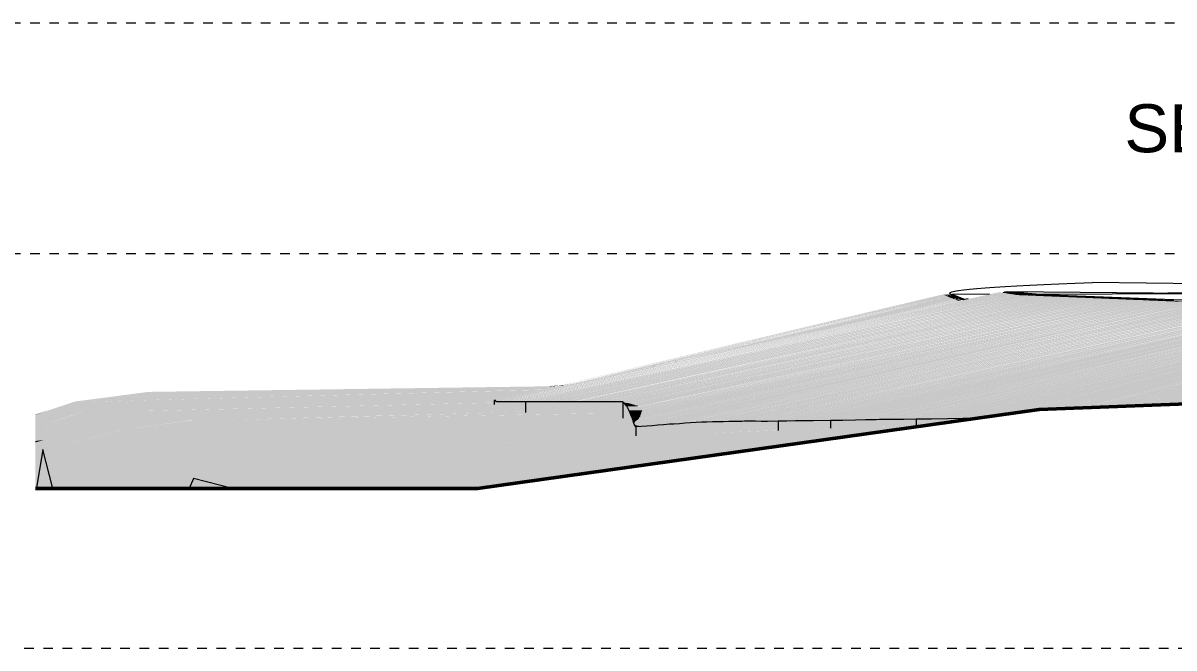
# Model space of a CAD drawing. Header units: metres. Extents: x -4613 to -4328, y -1 to 30.
# Drawn here: x -4600.4 to -4588.43, y 1.13 to 7.64 of the extents above; entities that cross this region are included whole.
import ezdxf

# ---------------------------------------------------------------- set-up
doc = ezdxf.new("R2010")
doc.units = ezdxf.units.M
doc.linetypes.add('AEC_Center', pattern=[0.024, 0.012, -0.004, 0.004, -0.004])
for name, color, linetype, lineweight in [('A-DETL', 90, 'Continuous', 13), ('A-FLOR', 192, 'Continuous', 5), ('A-FLOR-LEVL', 51, 'Continuous', 5), ('C-TOPO', 7, 'Continuous', 5), ('G-ANNO-TEXT', 231, 'Continuous', 5)]:
    doc.layers.add(name, color=color, linetype=linetype, lineweight=lineweight)
doc.styles.add('Arial', font='arial.ttf', dxfattribs={"height": 0.5})

msp = doc.modelspace()

# ---------------------------------------------------------------- hatches: boundary and pattern name
at = {"layer": 'A-FLOR'}
for points in [[(-4590.766, 4.807), (-4590.741, 4.808), (-4590.742, 4.814), (-4590.762, 4.823), (-4590.766, 4.828), (-4590.766, 4.817), (-4590.756, 4.815), (-4590.756, 4.813), (-4590.75, 4.812), (-4590.745, 4.808), (-4590.766, 4.807)], [(-4590.694, 4.758), (-4590.612, 4.762), (-4590.741, 4.814), (-4590.741, 4.808), (-4590.725, 4.799), (-4590.72, 4.799), (-4590.72, 4.797), (-4590.714, 4.797), (-4590.691, 4.787), (-4590.691, 4.787), (-4590.685, 4.785), (-4590.685, 4.785), (-4590.679, 4.782), (-4590.679, 4.782), (-4590.673, 4.78), (-4590.673, 4.78), (-4590.667, 4.777), (-4590.666, 4.777), (-4590.661, 4.775), (-4590.66, 4.775), (-4590.654, 4.773), (-4590.654, 4.773), (-4590.648, 4.77), (-4590.648, 4.77), (-4590.642, 4.768), (-4590.642, 4.768), (-4590.636, 4.765), (-4590.636, 4.765), (-4590.63, 4.763), (-4590.626, 4.761), (-4590.624, 4.76), (-4590.69, 4.758)], [(-4589.988, 4.81), (-4589.988, 4.816), (-4590.17, 4.843), (-4590.181, 4.839), (-4590.084, 4.824), (-4590.083, 4.824), (-4590.051, 4.819), (-4590.051, 4.819), (-4590.018, 4.814), (-4590.018, 4.814), (-4589.988, 4.81)], [(-4587.443, 4.7), (-4587.361, 4.703), (-4587.306, 4.701), (-4587.25, 4.704), (-4587.25, 4.715), (-4589.988, 4.816), (-4589.988, 4.81), (-4589.871, 4.805), (-4589.87, 4.805), (-4589.779, 4.8), (-4589.76, 4.801), (-4589.613, 4.793), (-4589.593, 4.794), (-4589.384, 4.784), (-4589.367, 4.785), (-4589.324, 4.782), (-4589.308, 4.782), (-4589.265, 4.78), (-4589.227, 4.779), (-4589.207, 4.777), (-4589.192, 4.778), (-4589.148, 4.775), (-4589.134, 4.775), (-4589.092, 4.772), (-4589.075, 4.773), (-4589.031, 4.77), (-4588.997, 4.77), (-4588.973, 4.768), (-4588.958, 4.768), (-4588.914, 4.765), (-4588.9, 4.766), (-4588.856, 4.763), (-4588.842, 4.763), (-4588.797, 4.761), (-4588.767, 4.76), (-4588.739, 4.758), (-4588.725, 4.759), (-4588.684, 4.756), (-4588.667, 4.756), (-4588.623, 4.754), (-4588.608, 4.754), (-4588.564, 4.751), (-4588.537, 4.751), (-4588.505, 4.749), (-4588.492, 4.749), (-4588.447, 4.746), (-4588.434, 4.747), (-4588.388, 4.744), (-4588.376, 4.744), (-4588.327, 4.742), (-4588.307, 4.741), (-4588.27, 4.739), (-4588.259, 4.739), (-4588.213, 4.737), (-4588.2, 4.737), (-4588.154, 4.734), (-4588.141, 4.735), (-4588.096, 4.732), (-4588.076, 4.732), (-4588.033, 4.73), (-4588.022, 4.73), (-4587.974, 4.727), (-4587.963, 4.728), (-4587.92, 4.725), (-4587.887, 4.725), (-4587.861, 4.722), (-4587.845, 4.723), (-4587.796, 4.72), (-4587.786, 4.72), (-4587.73, 4.718), (-4587.727, 4.718), (-4587.678, 4.715), (-4587.653, 4.715), (-4587.626, 4.712), (-4587.608, 4.713), (-4587.559, 4.71), (-4587.549, 4.711), (-4587.49, 4.708), (-4587.49, 4.708), (-4587.45, 4.705), (-4587.407, 4.705), (-4587.398, 4.702)]]:
    msp.add_hatch(color=256, dxfattribs=at).paths.add_polyline_path(points)
at = {"layer": 'C-TOPO'}
for points in [[(-4595.491, 3.711), (-4590.239, 4.835), (-4590.254, 4.837), (-4595.488, 3.711)], [(-4595.461, 3.698), (-4590.221, 4.832), (-4590.239, 4.835), (-4595.444, 3.701)], [(-4595.441, 3.698), (-4590.203, 4.83), (-4590.221, 4.832), (-4595.427, 3.701)], [(-4595.41, 3.698), (-4590.178, 4.827), (-4590.208, 4.829), (-4595.393, 3.701)], [(-4595.393, 3.698), (-4590.172, 4.825), (-4590.178, 4.827), (-4595.376, 3.701)], [(-4595.359, 3.698), (-4590.155, 4.822), (-4590.172, 4.825), (-4595.342, 3.701)], [(-4595.342, 3.698), (-4590.139, 4.82), (-4590.155, 4.822), (-4595.325, 3.701)], [(-4595.308, 3.698), (-4590.122, 4.817), (-4590.139, 4.82), (-4595.291, 3.701)], [(-4595.291, 3.698), (-4590.106, 4.815), (-4590.122, 4.817), (-4595.274, 3.701)], [(-4595.257, 3.698), (-4590.089, 4.813), (-4590.109, 4.814), (-4595.24, 3.701)], [(-4595.24, 3.698), (-4590.079, 4.81), (-4590.089, 4.813), (-4595.223, 3.701)], [(-4595.223, 3.698), (-4590.056, 4.808), (-4590.079, 4.81), (-4595.211, 3.7)], [(-4595.135, 3.698), (-4590, 4.805), (-4590.058, 4.807), (-4595.1, 3.705)], [(-4595.092, 3.698), (-4589.946, 4.803), (-4590, 4.805), (-4595.056, 3.705)], [(-4594.993, 3.698), (-4589.89, 4.801), (-4589.946, 4.803), (-4594.981, 3.7)], [(-4594.944, 3.698), (-4589.831, 4.798), (-4589.892, 4.8), (-4594.922, 3.702)], [(-4594.853, 3.86), (-4594.845, 3.861), (-4590.829, 4.81), (-4590.844, 4.813), (-4594.845, 3.862)], [(-4594.845, 3.698), (-4589.779, 4.796), (-4589.831, 4.798), (-4594.833, 3.7)], [(-4594.842, 3.86), (-4594.84, 3.86), (-4590.823, 4.808), (-4590.829, 4.81), (-4594.751, 3.881)], [(-4594.831, 3.86), (-4594.83, 3.86), (-4590.818, 4.806), (-4590.823, 4.808), (-4594.751, 3.879)], [(-4594.812, 3.86), (-4594.81, 3.86), (-4590.813, 4.803), (-4590.818, 4.806), (-4594.751, 3.875)], [(-4594.796, 3.698), (-4589.724, 4.794), (-4589.779, 4.796), (-4594.788, 3.699)], [(-4594.768, 3.869), (-4594.636, 3.9), (-4590.807, 4.801), (-4590.813, 4.803), (-4594.751, 3.873)], [(-4594.746, 3.698), (-4589.668, 4.792), (-4589.724, 4.794), (-4594.743, 3.698)], [(-4594.671, 3.698), (-4589.613, 4.789), (-4589.668, 4.792), (-4594.665, 3.699)], [(-4594.659, 3.893), (-4594.619, 3.902), (-4590.802, 4.799), (-4590.807, 4.801), (-4594.652, 3.894)], [(-4594.619, 3.698), (-4589.558, 4.787), (-4589.613, 4.789), (-4594.586, 3.705)], [(-4594.377, 3.953), (-4594.242, 3.984), (-4590.797, 4.797), (-4590.802, 4.799), (-4594.29, 3.974)], [(-4593.955, 4.044), (-4593.83, 4.072), (-4590.791, 4.794), (-4590.797, 4.797), (-4593.83, 4.074)], [(-4593.695, 4.099), (-4593.6, 4.121), (-4590.786, 4.792), (-4590.791, 4.794), (-4593.6, 4.122)], [(-4593.425, 4.157), (-4593.366, 4.17), (-4590.781, 4.79), (-4590.786, 4.792), (-4593.37, 4.171)], [(-4593.006, 4.247), (-4592.91, 4.27), (-4590.777, 4.787), (-4590.781, 4.79), (-4592.91, 4.271)], [(-4590.829, 4.81), (-4590.754, 4.814), (-4590.76, 4.815), (-4590.836, 4.812)], [(-4590.823, 4.808), (-4590.75, 4.812), (-4590.754, 4.813), (-4590.829, 4.81)], [(-4590.818, 4.806), (-4590.745, 4.809), (-4590.748, 4.81), (-4590.823, 4.808)], [(-4590.813, 4.803), (-4590.742, 4.808), (-4590.742, 4.808), (-4590.818, 4.806)], [(-4590.807, 4.801), (-4590.731, 4.804), (-4590.741, 4.806), (-4590.813, 4.803)], [(-4590.802, 4.799), (-4590.725, 4.801), (-4590.731, 4.804), (-4590.807, 4.801), (-4590.802, 4.799)], [(-4590.797, 4.797), (-4590.723, 4.8), (-4590.729, 4.801), (-4590.802, 4.799)], [(-4590.791, 4.794), (-4590.714, 4.797), (-4590.723, 4.799), (-4590.797, 4.797)], [(-4590.786, 4.792), (-4590.708, 4.794), (-4590.714, 4.797), (-4590.791, 4.794)], [(-4590.781, 4.79), (-4590.703, 4.792), (-4590.708, 4.794), (-4590.786, 4.792), (-4590.781, 4.79)], [(-4590.777, 4.787), (-4590.697, 4.79), (-4590.703, 4.792), (-4590.781, 4.79)], [(-4590.769, 4.785), (-4590.691, 4.787), (-4590.697, 4.79), (-4590.777, 4.787)], [(-4590.239, 4.835), (-4590.17, 4.837), (-4590.181, 4.839), (-4590.254, 4.837)], [(-4590.221, 4.832), (-4590.161, 4.836), (-4590.17, 4.836), (-4590.233, 4.834)], [(-4590.203, 4.83), (-4590.133, 4.831), (-4590.149, 4.834), (-4590.221, 4.832)], [(-4590.178, 4.827), (-4590.116, 4.829), (-4590.133, 4.831), (-4590.193, 4.829)], [(-4590.172, 4.825), (-4590.1, 4.827), (-4590.116, 4.829), (-4590.178, 4.827)], [(-4590.155, 4.822), (-4590.084, 4.824), (-4590.1, 4.827), (-4590.17, 4.825)], [(-4590.139, 4.82), (-4590.067, 4.822), (-4590.083, 4.824), (-4590.148, 4.821)], [(-4590.122, 4.817), (-4590.051, 4.819), (-4590.067, 4.822), (-4590.139, 4.82)], [(-4590.106, 4.815), (-4590.035, 4.817), (-4590.051, 4.819), (-4590.122, 4.817)], [(-4590.089, 4.813), (-4590.018, 4.814), (-4590.035, 4.817), (-4590.102, 4.814)], [(-4590.079, 4.81), (-4590.002, 4.812), (-4590.018, 4.814), (-4590.089, 4.813)], [(-4590.056, 4.808), (-4589.988, 4.81), (-4590.002, 4.812), (-4590.079, 4.81)], [(-4590, 4.805), (-4589.946, 4.808), (-4590, 4.809), (-4590.05, 4.807)], [(-4589.946, 4.803), (-4589.871, 4.805), (-4589.946, 4.807), (-4589.988, 4.805)], [(-4589.89, 4.801), (-4589.816, 4.803), (-4589.89, 4.805), (-4589.918, 4.802)], [(-4589.831, 4.798), (-4589.779, 4.801), (-4589.831, 4.802), (-4589.884, 4.801)], [(-4589.779, 4.796), (-4589.705, 4.798), (-4589.779, 4.8), (-4589.831, 4.798)], [(-4589.724, 4.794), (-4589.65, 4.796), (-4589.724, 4.798), (-4589.779, 4.796)], [(-4589.668, 4.792), (-4589.613, 4.795), (-4589.668, 4.796), (-4589.724, 4.794), (-4589.669, 4.792)], [(-4589.613, 4.789), (-4589.558, 4.792), (-4589.613, 4.793), (-4589.668, 4.792), (-4589.613, 4.789)], [(-4589.558, 4.787), (-4589.499, 4.79), (-4589.558, 4.791), (-4589.613, 4.789)], [(-4589.499, 4.785), (-4589.457, 4.788), (-4589.499, 4.789), (-4589.557, 4.787)], [(-4595.478, 3.698), (-4590.838, 4.707), (-4595.491, 3.711)], [(-4594.524, 3.698), (-4589.499, 4.785), (-4589.558, 4.787), (-4594.521, 3.698)], [(-4594.482, 3.698), (-4589.441, 4.782), (-4589.499, 4.785), (-4594.476, 3.699)], [(-4594.439, 3.698), (-4589.384, 4.78), (-4589.441, 4.782), (-4594.433, 3.699)], [(-4594.382, 3.698), (-4589.324, 4.778), (-4589.384, 4.78), (-4594.357, 3.703)], [(-4594.318, 3.698), (-4589.265, 4.775), (-4589.324, 4.778), (-4594.298, 3.702)], [(-4594.279, 3.698), (-4589.207, 4.773), (-4589.265, 4.775), (-4594.254, 3.703)], [(-4594.203, 3.698), (-4589.148, 4.77), (-4589.207, 4.773), (-4594.165, 3.706)], [(-4594.165, 3.698), (-4589.092, 4.768), (-4589.148, 4.77), (-4594.112, 3.709)], [(-4594.112, 3.684), (-4589.031, 4.766), (-4589.092, 4.768), (-4594.107, 3.684)], [(-4594.076, 3.674), (-4588.973, 4.763), (-4589.031, 4.766), (-4594.06, 3.677)], [(-4594.054, 3.668), (-4588.914, 4.761), (-4588.973, 4.763), (-4594.047, 3.67)], [(-4594.047, 3.463), (-4588.211, 4.732), (-4588.27, 4.734), (-4594.044, 3.464)], [(-4594.041, 3.454), (-4588.152, 4.729), (-4588.211, 4.732), (-4594.03, 3.456)], [(-4594.023, 3.501), (-4588.27, 4.734), (-4588.324, 4.737), (-4594.002, 3.505)], [(-4594.011, 3.656), (-4588.856, 4.758), (-4588.914, 4.761), (-4594.002, 3.658)], [(-4594.002, 3.517), (-4588.324, 4.737), (-4588.385, 4.739), (-4593.996, 3.518)], [(-4593.989, 3.65), (-4588.797, 4.756), (-4588.856, 4.758), (-4593.985, 3.65)], [(-4593.985, 3.557), (-4588.447, 4.742), (-4588.505, 4.744), (-4593.974, 3.56)], [(-4593.982, 3.545), (-4588.385, 4.739), (-4588.447, 4.742), (-4593.958, 3.551)], [(-4593.974, 3.571), (-4588.505, 4.744), (-4588.564, 4.746), (-4593.958, 3.575)], [(-4593.969, 3.596), (-4588.564, 4.746), (-4588.622, 4.749), (-4593.963, 3.597)], [(-4593.963, 3.609), (-4588.622, 4.749), (-4588.684, 4.751), (-4593.958, 3.61)], [(-4593.951, 3.638), (-4588.739, 4.754), (-4588.797, 4.756), (-4593.929, 3.643)], [(-4593.951, 3.635), (-4588.684, 4.751), (-4588.739, 4.754), (-4593.886, 3.649)], [(-4593.874, 3.446), (-4593.86, 3.449), (-4588.092, 4.727), (-4588.152, 4.729), (-4593.87, 3.447)], [(-4593.798, 3.452), (-4593.798, 3.452), (-4588.033, 4.725), (-4588.092, 4.727), (-4593.777, 3.457)], [(-4593.641, 3.465), (-4593.634, 3.466), (-4587.974, 4.722), (-4588.033, 4.725), (-4593.639, 3.465)], [(-4593.57, 3.47), (-4593.569, 3.47), (-4587.915, 4.72), (-4587.974, 4.722), (-4593.554, 3.473)], [(-4593.519, 3.473), (-4593.517, 3.473), (-4587.855, 4.717), (-4587.915, 4.72), (-4593.519, 3.473)], [(-4593.395, 3.481), (-4593.379, 3.485), (-4587.799, 4.715), (-4587.855, 4.717), (-4593.38, 3.485)], [(-4593.339, 3.485), (-4593.333, 3.486), (-4587.73, 4.712), (-4587.799, 4.714), (-4593.333, 3.486)], [(-4593.29, 3.486), (-4593.283, 3.488), (-4587.677, 4.71), (-4587.733, 4.712), (-4593.284, 3.488)], [(-4593.196, 3.489), (-4593.194, 3.489), (-4587.618, 4.708), (-4587.677, 4.71), (-4593.194, 3.489)], [(-4593.15, 3.49), (-4593.139, 3.492), (-4587.559, 4.705), (-4587.62, 4.707), (-4593.148, 3.49)], [(-4593.057, 3.491), (-4593.053, 3.492), (-4587.499, 4.703), (-4587.56, 4.705), (-4593.053, 3.492)], [(-4593.01, 3.492), (-4593.004, 3.493), (-4587.443, 4.7), (-4587.5, 4.702), (-4593.01, 3.492)], [(-4592.988, 4.251), (-4592.91, 4.268), (-4590.769, 4.785), (-4590.778, 4.787), (-4592.91, 4.27)], [(-4592.963, 3.492), (-4592.961, 3.493), (-4587.386, 4.698), (-4587.443, 4.7), (-4592.961, 3.493)], [(-4592.917, 4.266), (-4592.822, 4.288), (-4590.763, 4.782), (-4590.769, 4.785), (-4592.91, 4.268)], [(-4592.871, 4.276), (-4592.802, 4.291), (-4590.757, 4.78), (-4590.763, 4.782), (-4592.822, 4.288)], [(-4592.836, 3.494), (-4587.273, 4.702), (-4587.386, 4.697), (-4592.836, 3.494)], [(-4592.802, 4.291), (-4592.679, 4.319), (-4590.75, 4.777), (-4590.757, 4.78), (-4592.679, 4.32)], [(-4592.786, 3.494), (-4587.187, 4.707), (-4587.273, 4.702), (-4592.679, 3.517)], [(-4592.744, 4.303), (-4592.679, 4.317), (-4590.744, 4.775), (-4590.75, 4.777), (-4592.679, 4.319)], [(-4592.68, 4.317), (-4592.449, 4.369), (-4590.732, 4.772), (-4590.744, 4.775), (-4592.679, 4.317)], [(-4592.66, 3.493), (-4587.094, 4.712), (-4587.187, 4.707), (-4592.658, 3.493)], [(-4592.552, 3.494), (-4586.999, 4.716), (-4587.094, 4.712), (-4592.449, 3.517)], [(-4592.546, 4.346), (-4592.449, 4.367), (-4590.732, 4.77), (-4590.731, 4.772), (-4592.449, 4.369)], [(-4592.49, 4.358), (-4592.396, 4.378), (-4590.725, 4.767), (-4590.732, 4.77), (-4592.449, 4.367)], [(-4592.462, 3.495), (-4586.903, 4.721), (-4586.999, 4.716), (-4592.449, 3.498)], [(-4592.396, 4.378), (-4592.219, 4.417), (-4590.719, 4.765), (-4590.725, 4.767), (-4592.219, 4.419)], [(-4592.272, 4.405), (-4592.149, 4.431), (-4590.713, 4.762), (-4590.719, 4.765), (-4592.219, 4.417)], [(-4592.188, 3.5), (-4586.735, 4.721), (-4586.765, 4.725), (-4586.903, 4.721), (-4592.181, 3.502)], [(-4592.188, 3.5), (-4592.005, 3.502), (-4586.926, 4.679), (-4592.005, 3.541)], [(-4592.149, 4.431), (-4591.989, 4.465), (-4590.71, 4.761), (-4590.713, 4.762), (-4591.989, 4.468)], [(-4592.005, 3.502), (-4591.873, 3.505), (-4586.926, 4.677), (-4591.989, 3.506)], [(-4591.99, 4.465), (-4591.759, 4.516), (-4590.7, 4.757), (-4590.707, 4.76), (-4591.989, 4.465)], [(-4591.879, 3.503), (-4586.623, 4.709), (-4586.735, 4.721), (-4591.759, 3.532)], [(-4591.822, 4.501), (-4591.496, 4.573), (-4590.698, 4.756), (-4590.7, 4.757), (-4591.759, 4.516)], [(-4591.747, 3.505), (-4586.51, 4.696), (-4586.623, 4.708), (-4591.735, 3.508)], [(-4591.627, 4.543), (-4591.298, 4.614), (-4590.688, 4.752), (-4590.694, 4.755), (-4591.529, 4.565)], [(-4591.533, 3.51), (-4586.38, 4.688), (-4586.508, 4.695), (-4591.529, 3.511)], [(-4591.371, 3.513), (-4586.241, 4.683), (-4586.319, 4.685), (-4586.38, 4.686), (-4591.298, 3.53)], [(-4591.371, 3.513), (-4591.241, 3.515), (-4586.239, 4.682), (-4591.298, 3.529)], [(-4591.368, 4.599), (-4590.712, 4.742), (-4590.673, 4.75), (-4590.688, 4.752), (-4591.298, 4.614)], [(-4591.244, 3.514), (-4586.081, 4.682), (-4586.235, 4.681), (-4591.23, 3.517)], [(-4591.244, 3.514), (-4591.117, 3.515), (-4586.128, 4.67), (-4591.068, 3.554)], [(-4591.117, 3.515), (-4590.955, 3.517), (-4586.12, 4.67), (-4591.068, 3.526)], [(-4590.955, 3.517), (-4590.791, 3.52), (-4586.08, 4.677), (-4590.838, 3.545)], [(-4590.934, 4.692), (-4590.711, 4.742), (-4590.838, 4.713)], [(-4590.883, 4.702), (-4590.701, 4.744), (-4590.838, 4.713)], [(-4590.847, 4.71), (-4590.666, 4.749), (-4590.673, 4.75), (-4590.838, 4.712)], [(-4590.791, 3.52), (-4585.878, 4.685), (-4586.065, 4.678), (-4590.631, 3.559)], [(-4590.791, 3.52), (-4590.631, 3.523), (-4585.913, 4.677), (-4590.779, 3.523)], [(-4590.763, 4.782), (-4590.685, 4.785), (-4590.691, 4.787), (-4590.769, 4.785)], [(-4590.757, 4.78), (-4590.679, 4.782), (-4590.685, 4.785), (-4590.763, 4.782)], [(-4590.75, 4.777), (-4590.673, 4.78), (-4590.679, 4.782), (-4590.757, 4.78)], [(-4590.744, 4.775), (-4590.666, 4.777), (-4590.673, 4.78), (-4590.75, 4.777)], [(-4590.731, 4.772), (-4590.66, 4.775), (-4590.666, 4.777), (-4590.741, 4.774), (-4590.732, 4.772)], [(-4590.732, 4.77), (-4590.654, 4.773), (-4590.66, 4.775), (-4590.731, 4.772)], [(-4590.725, 4.767), (-4590.648, 4.77), (-4590.654, 4.773), (-4590.732, 4.77)], [(-4590.719, 4.765), (-4590.642, 4.768), (-4590.648, 4.77), (-4590.723, 4.766)], [(-4590.713, 4.762), (-4590.636, 4.765), (-4590.642, 4.768), (-4590.719, 4.765)], [(-4590.706, 4.76), (-4590.63, 4.763), (-4590.636, 4.765), (-4590.71, 4.761)], [(-4590.7, 4.757), (-4590.627, 4.762), (-4590.63, 4.763), (-4590.706, 4.76)], [(-4590.694, 4.755), (-4590.62, 4.759), (-4590.624, 4.76), (-4590.696, 4.756)], [(-4590.688, 4.752), (-4590.632, 4.756), (-4590.627, 4.757), (-4590.694, 4.755)], [(-4590.673, 4.75), (-4590.647, 4.753), (-4590.642, 4.754), (-4590.688, 4.752)], [(-4590.666, 4.749), (-4590.659, 4.751), (-4590.673, 4.75)], [(-4590.631, 3.523), (-4590.477, 3.526), (-4590.138, 3.574), (-4585.862, 4.685), (-4585.878, 4.683), (-4590.608, 3.529)], [(-4590.138, 3.574), (-4589.835, 3.616), (-4589.809, 3.617), (-4585.851, 4.684), (-4585.855, 4.685), (-4589.974, 3.616)], [(-4589.809, 3.617), (-4589.789, 3.618), (-4585.672, 4.67), (-4585.848, 4.684), (-4589.743, 3.635)], [(-4589.789, 3.618), (-4589.602, 3.626), (-4585.667, 4.67), (-4585.672, 4.67), (-4589.743, 3.63)], [(-4589.602, 3.626), (-4589.581, 3.626), (-4585.481, 4.659), (-4585.662, 4.67), (-4589.556, 3.638)], [(-4589.441, 4.782), (-4589.384, 4.785), (-4589.441, 4.787), (-4589.499, 4.785), (-4589.457, 4.783)], [(-4589.384, 4.78), (-4589.309, 4.782), (-4589.384, 4.784), (-4589.441, 4.782)], [(-4589.324, 4.778), (-4589.265, 4.781), (-4589.324, 4.782), (-4589.384, 4.78)], [(-4589.265, 4.775), (-4589.192, 4.778), (-4589.265, 4.779), (-4589.324, 4.778)], [(-4589.207, 4.773), (-4589.148, 4.776), (-4589.207, 4.777), (-4589.265, 4.775), (-4589.227, 4.774)], [(-4589.148, 4.77), (-4589.092, 4.774), (-4589.148, 4.775), (-4589.207, 4.773)], [(-4589.092, 4.768), (-4589.018, 4.771), (-4589.092, 4.772), (-4589.148, 4.77)], [(-4589.031, 4.766), (-4588.96, 4.768), (-4589.031, 4.77), (-4589.092, 4.768)], [(-4588.973, 4.763), (-4588.914, 4.766), (-4588.973, 4.768), (-4589.031, 4.766), (-4588.997, 4.764)], [(-4588.914, 4.761), (-4588.856, 4.764), (-4588.914, 4.765), (-4588.973, 4.763)], [(-4588.856, 4.758), (-4588.797, 4.762), (-4588.856, 4.763), (-4588.914, 4.761)], [(-4588.797, 4.756), (-4588.726, 4.759), (-4588.797, 4.761), (-4588.856, 4.758)], [(-4588.739, 4.754), (-4588.684, 4.757), (-4588.739, 4.758), (-4588.797, 4.756), (-4588.767, 4.755)], [(-4588.684, 4.751), (-4588.608, 4.754), (-4588.684, 4.756), (-4588.739, 4.754)], [(-4588.622, 4.749), (-4588.564, 4.752), (-4588.622, 4.754), (-4588.684, 4.751)], [(-4588.564, 4.746), (-4588.493, 4.749), (-4588.564, 4.751), (-4588.622, 4.749)], [(-4588.505, 4.744), (-4588.435, 4.747), (-4588.505, 4.749), (-4588.537, 4.745)], [(-4588.447, 4.742), (-4588.376, 4.744), (-4588.447, 4.746), (-4588.505, 4.744)], [(-4588.385, 4.739), (-4588.324, 4.742), (-4588.385, 4.744), (-4588.447, 4.742)], [(-4595.043, 3.698), (-4591.068, 4.562), (-4595.092, 3.698), (-4595.056, 3.698)], [(-4594.993, 3.698), (-4591.008, 4.573), (-4595.043, 3.698), (-4595.011, 3.698)], [(-4594.993, 3.698), (-4594.944, 3.698), (-4590.945, 4.573), (-4594.981, 3.7)], [(-4594.894, 3.698), (-4590.88, 4.573), (-4594.944, 3.698), (-4594.922, 3.698)], [(-4594.878, 3.698), (-4594.845, 3.698), (-4590.87, 4.573), (-4594.894, 3.698)], [(-4594.833, 3.698), (-4594.788, 3.699), (-4590.838, 4.567), (-4594.845, 3.698)], [(-4594.796, 3.698), (-4594.743, 3.698), (-4590.838, 4.553), (-4594.788, 3.699)], [(-4594.743, 3.698), (-4594.696, 3.698), (-4590.685, 4.573), (-4594.746, 3.698)], [(-4594.524, 3.698), (-4590.378, 4.609), (-4594.586, 3.698), (-4594.566, 3.698)], [(-4594.133, 3.684), (-4589.687, 4.642), (-4594.165, 3.698), (-4594.157, 3.694)], [(-4594.054, 3.668), (-4589.918, 4.562), (-4594.076, 3.674), (-4594.06, 3.67)], [(-4594.047, 3.463), (-4588.767, 4.627), (-4594.044, 3.485)], [(-4593.962, 3.44), (-4593.941, 3.443), (-4588.537, 4.646), (-4594.041, 3.454), (-4593.971, 3.442)], [(-4594.002, 3.517), (-4589.227, 4.558), (-4593.996, 3.531)], [(-4593.976, 3.58), (-4589.457, 4.556), (-4593.969, 3.596)], [(-4593.366, 4.17), (-4593.006, 4.247), (-4591.298, 4.666), (-4593.14, 4.224)], [(-4592.66, 3.493), (-4592.552, 3.494), (-4587.616, 4.597), (-4592.658, 3.493)], [(-4592.552, 3.494), (-4592.462, 3.495), (-4587.652, 4.573), (-4592.545, 3.495)], [(-4592.462, 3.495), (-4592.365, 3.498), (-4587.576, 4.573), (-4592.449, 3.498)], [(-4592.371, 3.497), (-4592.285, 3.5), (-4587.616, 4.561), (-4592.354, 3.5)], [(-4592.296, 3.498), (-4592.188, 3.5), (-4587.386, 4.612), (-4592.219, 3.515)], [(-4591.879, 3.503), (-4591.747, 3.505), (-4586.926, 4.639), (-4591.861, 3.508)], [(-4591.747, 3.505), (-4591.641, 3.508), (-4586.926, 4.602), (-4591.721, 3.51)], [(-4591.641, 3.508), (-4591.523, 3.513), (-4586.735, 4.644), (-4591.533, 3.533)], [(-4591.498, 3.511), (-4591.371, 3.513), (-4586.465, 4.668), (-4591.492, 3.513)], [(-4589.581, 3.626), (-4589.393, 3.634), (-4585.47, 4.659), (-4585.478, 4.659), (-4589.556, 3.633)], [(-4589.393, 3.634), (-4589.372, 3.635), (-4585.272, 4.653), (-4585.464, 4.659), (-4589.383, 3.636)], [(-4589.372, 3.635), (-4589.187, 3.642), (-4585.264, 4.653), (-4585.273, 4.652), (-4589.227, 3.67)], [(-4589.187, 3.642), (-4589.012, 3.649), (-4585.249, 4.652), (-4585.257, 4.652), (-4588.997, 3.691)], [(-4589.012, 3.649), (-4588.989, 3.65), (-4585.04, 4.648), (-4585.242, 4.652), (-4588.997, 3.653)], [(-4588.989, 3.65), (-4588.83, 3.656), (-4585.032, 4.648), (-4585.045, 4.647), (-4588.767, 3.706)], [(-4588.83, 3.656), (-4588.574, 3.666), (-4585.001, 4.648), (-4585.029, 4.647), (-4588.767, 3.672)], [(-4588.574, 3.666), (-4588.548, 3.667), (-4584.786, 4.647), (-4585.004, 4.647), (-4588.537, 3.676)], [(-4588.548, 3.667), (-4588.335, 3.676), (-4584.766, 4.647), (-4584.786, 4.647), (-4588.537, 3.67)], [(-4595.441, 3.698), (-4595.41, 3.698), (-4591.759, 4.494), (-4595.444, 3.698)], [(-4595.376, 3.698), (-4595.359, 3.698), (-4591.759, 4.482), (-4595.393, 3.698)], [(-4595.325, 3.698), (-4595.308, 3.698), (-4591.759, 4.471), (-4595.342, 3.698)], [(-4595.274, 3.698), (-4595.257, 3.698), (-4591.759, 4.459), (-4595.291, 3.698)], [(-4595.178, 3.698), (-4591.298, 4.541), (-4595.223, 3.698), (-4595.211, 3.698)], [(-4595.178, 3.698), (-4595.135, 3.698), (-4591.298, 4.538), (-4595.139, 3.706)], [(-4595.1, 3.698), (-4595.092, 3.698), (-4591.298, 4.525), (-4595.135, 3.698)], [(-4594.63, 3.698), (-4594.619, 3.698), (-4591.068, 4.474), (-4594.652, 3.698)], [(-4594.636, 3.898), (-4594.279, 3.976), (-4592.219, 4.466), (-4594.626, 3.9)], [(-4594.619, 3.698), (-4594.586, 3.698), (-4591.068, 4.462), (-4594.566, 3.709)], [(-4594.524, 3.698), (-4594.476, 3.699), (-4590.608, 4.545), (-4594.521, 3.698)], [(-4594.476, 3.698), (-4594.433, 3.699), (-4590.608, 4.531), (-4594.482, 3.698)], [(-4594.439, 3.698), (-4594.388, 3.7), (-4590.608, 4.518), (-4594.433, 3.699)], [(-4594.357, 3.698), (-4594.318, 3.698), (-4590.608, 4.502), (-4594.343, 3.701)], [(-4594.344, 3.96), (-4594.06, 4.022), (-4592.219, 4.461), (-4594.29, 3.973)], [(-4594.298, 3.698), (-4594.279, 3.698), (-4590.608, 4.489), (-4594.318, 3.698)], [(-4594.242, 3.698), (-4590.608, 4.476), (-4594.279, 3.698), (-4594.254, 3.698)], [(-4594.242, 3.698), (-4594.203, 3.698), (-4590.608, 4.474), (-4594.165, 3.714)], [(-4594.165, 3.698), (-4590.608, 4.461), (-4594.203, 3.698)], [(-4594.076, 3.674), (-4590.148, 4.526), (-4594.098, 3.68)], [(-4594.033, 3.662), (-4589.918, 4.547), (-4594.054, 3.668), (-4594.041, 3.664)], [(-4594.041, 3.454), (-4589.457, 4.461), (-4594.047, 3.463), (-4594.044, 3.459)], [(-4594.044, 3.485), (-4589.457, 4.48), (-4594.023, 3.501), (-4594.041, 3.487)], [(-4594.011, 3.656), (-4589.918, 4.545), (-4594.033, 3.662), (-4594.023, 3.659)], [(-4594.023, 3.501), (-4589.457, 4.493), (-4594.002, 3.517)], [(-4593.989, 3.65), (-4589.918, 4.531), (-4594.011, 3.656), (-4593.996, 3.652)], [(-4593.996, 3.531), (-4589.457, 4.51), (-4593.982, 3.545)], [(-4593.985, 3.557), (-4589.457, 4.54), (-4593.974, 3.571), (-4593.982, 3.561)], [(-4593.982, 3.545), (-4589.457, 4.525), (-4593.985, 3.557)], [(-4593.971, 3.643), (-4589.918, 4.517), (-4593.985, 3.648), (-4593.974, 3.644)], [(-4593.974, 3.571), (-4589.918, 4.455), (-4593.976, 3.58)], [(-4593.969, 3.596), (-4589.687, 4.521), (-4593.963, 3.609)], [(-4593.951, 3.638), (-4590.148, 4.465), (-4593.969, 3.643), (-4593.952, 3.639)], [(-4593.963, 3.609), (-4589.687, 4.536), (-4593.958, 3.621)], [(-4593.958, 3.622), (-4589.687, 4.539), (-4593.952, 3.635)], [(-4593.952, 3.441), (-4593.86, 3.449), (-4589.227, 4.491), (-4593.952, 3.441)], [(-4593.873, 3.446), (-4593.798, 3.452), (-4589.227, 4.476), (-4593.869, 3.447)], [(-4593.798, 3.452), (-4593.716, 3.459), (-4589.227, 4.461), (-4593.777, 3.457)], [(-4593.716, 3.459), (-4593.622, 3.469), (-4589.227, 4.459), (-4593.707, 3.461)], [(-4593.64, 3.465), (-4593.57, 3.47), (-4588.997, 4.495), (-4593.639, 3.465)], [(-4593.606, 4.119), (-4593.37, 4.171), (-4591.989, 4.505), (-4593.6, 4.12)], [(-4593.463, 3.477), (-4593.38, 3.485), (-4588.997, 4.465), (-4593.463, 3.477)], [(-4593.338, 3.485), (-4593.284, 3.488), (-4588.997, 4.435), (-4593.333, 3.486)], [(-4593.105, 3.49), (-4593.053, 3.492), (-4588.767, 4.44), (-4593.102, 3.491)], [(-4592.963, 3.492), (-4592.895, 3.494), (-4588.307, 4.498), (-4592.961, 3.493)], [(-4592.88, 3.494), (-4592.836, 3.494), (-4588.537, 4.445), (-4592.88, 3.494)], [(-4592.836, 3.494), (-4592.786, 3.494), (-4588.307, 4.478), (-4592.836, 3.494)], [(-4592.727, 3.493), (-4588.076, 4.514), (-4592.786, 3.494)], [(-4592.66, 3.493), (-4588, 4.529), (-4592.727, 3.493), (-4592.679, 3.493)], [(-4594.112, 3.684), (-4591.068, 4.343), (-4594.133, 3.684)], [(-4594.113, 4.01), (-4593.955, 4.044), (-4592.679, 4.35), (-4594.06, 4.022)], [(-4594.098, 3.68), (-4590.838, 4.381), (-4594.112, 3.684)], [(-4593.864, 4.063), (-4593.6, 4.122), (-4592.449, 4.4), (-4593.83, 4.071)], [(-4593.569, 3.47), (-4593.517, 3.473), (-4589.457, 4.379), (-4593.553, 3.473)], [(-4593.519, 3.473), (-4593.463, 3.477), (-4589.227, 4.416), (-4593.518, 3.473)], [(-4593.394, 3.481), (-4593.327, 3.488), (-4589.227, 4.4), (-4593.379, 3.485)], [(-4593.29, 3.486), (-4593.233, 3.489), (-4588.997, 4.422), (-4593.283, 3.488)], [(-4593.242, 3.487), (-4593.194, 3.489), (-4588.997, 4.42), (-4593.241, 3.488)], [(-4593.196, 3.489), (-4593.14, 3.492), (-4588.997, 4.406), (-4593.194, 3.489)], [(-4593.15, 3.49), (-4593.098, 3.492), (-4588.997, 4.392), (-4593.148, 3.49)], [(-4593.057, 3.491), (-4593.004, 3.493), (-4588.767, 4.426), (-4593.053, 3.492)], [(-4593.01, 3.492), (-4592.961, 3.493), (-4588.767, 4.413), (-4593.009, 3.492)], [(-4591.533, 3.51), (-4591.498, 3.511), (-4587.846, 4.353), (-4591.529, 3.511)], [(-4594.382, 3.698), (-4594.357, 3.698), (-4591.529, 4.307), (-4594.343, 3.706)], [(-4595.491, 3.711), (-4593.6, 4.12), (-4595.504, 3.711)], [(-4595.478, 3.698), (-4595.461, 3.698), (-4593.6, 4.105), (-4595.444, 3.705)], [(-4595.444, 3.698), (-4593.37, 4.15), (-4595.461, 3.698)], [(-4595.41, 3.698), (-4595.393, 3.698), (-4593.37, 4.138), (-4595.393, 3.701)], [(-4595.342, 3.698), (-4593.37, 4.128), (-4595.359, 3.698)], [(-4595.308, 3.698), (-4595.291, 3.698), (-4593.37, 4.116), (-4595.274, 3.705)], [(-4595.257, 3.698), (-4595.24, 3.698), (-4593.37, 4.105), (-4595.24, 3.701)], [(-4595.223, 3.698), (-4593.37, 4.101), (-4595.24, 3.698)], [(-4594.652, 3.698), (-4592.449, 4.177), (-4594.665, 3.698)], [(-4593.91, 4.053), (-4593.83, 4.071), (-4593.83, 4.072)], [(-4593.643, 4.111), (-4593.6, 4.12), (-4593.6, 4.121)], [(-4594.696, 3.698), (-4594.682, 3.698), (-4593.37, 3.986), (-4594.682, 3.701)], [(-4594.388, 3.698), (-4594.382, 3.698), (-4592.982, 4.003), (-4594.397, 3.698)], [(-4599.667, 3.7), (-4594.981, 3.824), (-4594.81, 3.86), (-4599.1, 3.8), (-4599.653, 3.703)], [(-4594.93, 3.859), (-4594.925, 3.859), (-4594.894, 3.867)], [(-4594.925, 3.859), (-4594.919, 3.859), (-4594.894, 3.866)], [(-4594.919, 3.859), (-4594.914, 3.859), (-4594.894, 3.865)], [(-4594.914, 3.859), (-4594.913, 3.859), (-4594.894, 3.863)], [(-4594.913, 3.859), (-4594.907, 3.859), (-4594.894, 3.863)], [(-4594.907, 3.859), (-4594.906, 3.859), (-4594.894, 3.862)], [(-4594.906, 3.859), (-4594.894, 3.86), (-4594.894, 3.862)], [(-4594.9, 3.859), (-4594.894, 3.859), (-4594.894, 3.86)], [(-4594.894, 3.859), (-4594.885, 3.859), (-4594.845, 3.871)], [(-4594.885, 3.859), (-4594.874, 3.859), (-4594.845, 3.869)], [(-4594.874, 3.859), (-4594.871, 3.86), (-4594.845, 3.866)], [(-4594.871, 3.86), (-4594.871, 3.86), (-4594.845, 3.866)], [(-4594.871, 3.86), (-4594.862, 3.86), (-4594.845, 3.866)], [(-4594.862, 3.86), (-4594.845, 3.862), (-4594.845, 3.864)], [(-4594.851, 3.86), (-4594.842, 3.86), (-4594.845, 3.861)], [(-4594.84, 3.86), (-4594.831, 3.86), (-4594.751, 3.881)], [(-4594.83, 3.86), (-4594.821, 3.86), (-4594.751, 3.879)], [(-4594.821, 3.86), (-4594.812, 3.86), (-4594.751, 3.877)], [(-4594.81, 3.86), (-4594.81, 3.86), (-4594.671, 3.892), (-4594.751, 3.874)], [(-4594.75, 3.873), (-4594.619, 3.903), (-4594.746, 3.874)], [(-4594.704, 3.883), (-4594.619, 3.902), (-4594.696, 3.885)], [(-4593.952, 3.635), (-4592.679, 3.91), (-4593.951, 3.638)], [(-4592.896, 3.494), (-4592.88, 3.494), (-4591.068, 3.893), (-4592.896, 3.494)], [(-4599.861, 3.7), (-4599.667, 3.7), (-4599.1, 3.8), (-4599.814, 3.706)], [(-4596.592, 3.7), (-4595.504, 3.7), (-4595.504, 3.711), (-4594.989, 3.822), (-4599.653, 3.7), (-4597.512, 3.7)], [(-4595.178, 3.584), (-4595.178, 3.698), (-4595.478, 3.698), (-4595.491, 3.711), (-4595.504, 3.711), (-4595.504, 3.668), (-4595.307, 3.6), (-4595.293, 3.6), (-4595.255, 3.589), (-4595.211, 3.586)], [(-4594.671, 3.698), (-4594.29, 3.783), (-4594.671, 3.698)], [(-4600.274, 3.433), (-4599.763, 3.6), (-4599.667, 3.7), (-4600.274, 3.48), (-4600.274, 3.433)], [(-4600.274, 3.48), (-4599.667, 3.7), (-4600.274, 3.491)], [(-4600.274, 3.491), (-4599.667, 3.7), (-4599.861, 3.7), (-4600.165, 3.6), (-4600.274, 3.561), (-4600.274, 3.499)], [(-4600.274, 3.176), (-4600.196, 3.196), (-4600.196, 3.2), (-4600.179, 3.2), (-4599.354, 3.411), (-4599.031, 3.5), (-4599, 3.6), (-4599.168, 3.6), (-4600.274, 3.274), (-4600.274, 3.179)], [(-4600.274, 3.289), (-4600.179, 3.302), (-4599.168, 3.6), (-4600.274, 3.296)], [(-4600.274, 3.357), (-4600.255, 3.361), (-4599.859, 3.5), (-4599.763, 3.6), (-4600.274, 3.423), (-4600.274, 3.37)], [(-4600.274, 3.561), (-4600.165, 3.6), (-4600.274, 3.564)], [(-4600.259, 3.3), (-4599.168, 3.6), (-4599.653, 3.5), (-4600.186, 3.324)], [(-4599.653, 3.5), (-4599.211, 3.6), (-4597.147, 3.649), (-4599.667, 3.7), (-4599.859, 3.5), (-4599.814, 3.5)], [(-4597.147, 3.649), (-4595.504, 3.688), (-4595.504, 3.7), (-4599.653, 3.7), (-4597.512, 3.656)], [(-4599.653, 3.5), (-4599.168, 3.6), (-4599.211, 3.6), (-4599.354, 3.568)], [(-4595.307, 3.6), (-4595.504, 3.668), (-4595.504, 3.687), (-4599.168, 3.6), (-4595.441, 3.6)], [(-4598.684, 3.5), (-4599, 3.6), (-4599.031, 3.5), (-4598.701, 3.5)], [(-4598.684, 3.5), (-4595.262, 3.589), (-4595.293, 3.6), (-4599, 3.6), (-4598.701, 3.505)], [(-4594.165, 3.527), (-4594.165, 3.698), (-4595.178, 3.698), (-4595.178, 3.584), (-4594.468, 3.575), (-4594.229, 3.537)], [(-4594.041, 3.34), (-4594.03, 3.341), (-4594.03, 3.436), (-4594.047, 3.463), (-4594.075, 3.545), (-4594.091, 3.58), (-4594.12, 3.643), (-4594.157, 3.684), (-4594.159, 3.684), (-4594.165, 3.698), (-4594.165, 3.527), (-4594.044, 3.345)], [(-4594.133, 3.684), (-4594.165, 3.698), (-4594.157, 3.684)], [(-4594.154, 3.68), (-4594.098, 3.68), (-4594.112, 3.684), (-4594.157, 3.684)], [(-4594.098, 3.674), (-4594.076, 3.674), (-4594.099, 3.68), (-4594.154, 3.68), (-4594.148, 3.674)], [(-4594.054, 3.668), (-4594.076, 3.674), (-4594.148, 3.674), (-4594.142, 3.668), (-4594.06, 3.668)], [(-4594.06, 3.662), (-4594.033, 3.662), (-4594.06, 3.668), (-4594.142, 3.668), (-4594.137, 3.662), (-4594.131, 3.662)], [(-4594.047, 3.656), (-4594.011, 3.656), (-4594.041, 3.662), (-4594.137, 3.662), (-4594.131, 3.656), (-4594.06, 3.656)], [(-4594.047, 3.65), (-4593.996, 3.652), (-4594.011, 3.656), (-4594.131, 3.656), (-4594.126, 3.65), (-4594.06, 3.65)], [(-4594.047, 3.643), (-4593.976, 3.645), (-4593.989, 3.65), (-4594.126, 3.65), (-4594.12, 3.643), (-4594.06, 3.643)], [(-4594.047, 3.638), (-4593.958, 3.64), (-4593.976, 3.643), (-4594.12, 3.643), (-4594.116, 3.638), (-4594.06, 3.638)], [(-4594.047, 3.635), (-4593.952, 3.635), (-4593.952, 3.638), (-4594.116, 3.638), (-4594.114, 3.635), (-4594.06, 3.635)], [(-4594.047, 3.622), (-4593.958, 3.622), (-4593.952, 3.635), (-4594.114, 3.635), (-4594.109, 3.622), (-4594.06, 3.622)], [(-4594.047, 3.609), (-4593.963, 3.609), (-4593.958, 3.622), (-4594.109, 3.622), (-4594.103, 3.609), (-4594.06, 3.609)], [(-4594.047, 3.596), (-4593.969, 3.596), (-4593.963, 3.609), (-4594.103, 3.609), (-4594.098, 3.596), (-4594.06, 3.596)], [(-4594.047, 3.58), (-4593.976, 3.58), (-4593.969, 3.596), (-4594.098, 3.596), (-4594.091, 3.58), (-4594.06, 3.58)], [(-4600.274, 3.423), (-4599.859, 3.569), (-4600.274, 3.433)], [(-4600.274, 3.296), (-4600.259, 3.3), (-4599.653, 3.5), (-4600.274, 3.357), (-4600.274, 3.3)], [(-4600.255, 3.361), (-4600.025, 3.414), (-4599.859, 3.5), (-4600.186, 3.385)], [(-4600.025, 3.414), (-4599.653, 3.5), (-4599.859, 3.5), (-4599.988, 3.433)], [(-4599.786, 3.3), (-4598.701, 3.4), (-4598.54, 3.5), (-4599.354, 3.369)], [(-4599.786, 3.3), (-4598.54, 3.5), (-4599.392, 3.4)], [(-4599.392, 3.4), (-4598.54, 3.5), (-4598.701, 3.498), (-4599.354, 3.405)], [(-4599.392, 3.4), (-4598.701, 3.5), (-4599.031, 3.5), (-4599.354, 3.411)], [(-4598.334, 3.3), (-4594.099, 3.428), (-4594.165, 3.527), (-4594.468, 3.575), (-4598.54, 3.5), (-4598.701, 3.4), (-4598.433, 3.327)], [(-4598.684, 3.5), (-4598.54, 3.5), (-4596.592, 3.555), (-4598.54, 3.504)], [(-4598.54, 3.5), (-4594.521, 3.575), (-4595.211, 3.586), (-4595.258, 3.589), (-4598.433, 3.503)], [(-4594.047, 3.571), (-4593.974, 3.571), (-4593.977, 3.58), (-4594.091, 3.58), (-4594.086, 3.571), (-4594.06, 3.571)], [(-4594.047, 3.557), (-4593.985, 3.557), (-4593.974, 3.571), (-4594.086, 3.571), (-4594.081, 3.557), (-4594.06, 3.557)], [(-4594.047, 3.545), (-4593.982, 3.545), (-4593.985, 3.557), (-4594.081, 3.557), (-4594.075, 3.545), (-4594.06, 3.545)], [(-4594.047, 3.531), (-4593.996, 3.531), (-4593.982, 3.545), (-4594.075, 3.545), (-4594.07, 3.531), (-4594.06, 3.531)], [(-4594.047, 3.523), (-4594.005, 3.523), (-4593.996, 3.531), (-4594.07, 3.531), (-4594.067, 3.523), (-4594.06, 3.523)], [(-4594.06, 3.517), (-4594.002, 3.517), (-4594.007, 3.523), (-4594.067, 3.523), (-4594.064, 3.517)], [(-4594.047, 3.501), (-4594.023, 3.501), (-4594.002, 3.517), (-4594.064, 3.517), (-4594.059, 3.501)], [(-4594.058, 3.495), (-4594.037, 3.495), (-4594.023, 3.501), (-4594.059, 3.501)], [(-4594.044, 3.485), (-4594.037, 3.495), (-4594.058, 3.495), (-4594.054, 3.485), (-4594.047, 3.485)], [(-4594.047, 3.463), (-4594.044, 3.485), (-4594.054, 3.485)], [(-4594.044, 3.485), (-4594.03, 3.498), (-4594.037, 3.495), (-4594.041, 3.489)], [(-4594.03, 3.341), (-4592.552, 3.4), (-4592.552, 3.494), (-4592.844, 3.494), (-4593.062, 3.491), (-4593.346, 3.485), (-4593.801, 3.452), (-4593.971, 3.439), (-4594.03, 3.433), (-4594.03, 3.4)], [(-4594.002, 3.517), (-4593.996, 3.531), (-4594.005, 3.522)], [(-4592.552, 3.399), (-4592.005, 3.421), (-4592.005, 3.502), (-4592.371, 3.497), (-4592.552, 3.494), (-4592.552, 3.4)], [(-4592.005, 3.421), (-4591.455, 3.44), (-4591.117, 3.442), (-4591.117, 3.515), (-4591.533, 3.51), (-4591.879, 3.503), (-4592.005, 3.502), (-4592.005, 3.433)], [(-4591.529, 3.511), (-4591.529, 3.511), (-4591.533, 3.51)], [(-4591.117, 3.442), (-4591.068, 3.443), (-4590.477, 3.526), (-4591.117, 3.515)], [(-4598.334, 3.3), (-4594.068, 3.381), (-4594.099, 3.428), (-4597.968, 3.311)], [(-4597.968, 3.2), (-4594.054, 3.36), (-4594.068, 3.381), (-4598.334, 3.3)], [(-4597.968, 3.2), (-4595.355, 3.274), (-4595.071, 3.3), (-4594.041, 3.34), (-4594.054, 3.36), (-4597.601, 3.215)], [(-4595.415, 2.832), (-4592.374, 3.26), (-4591.767, 3.4), (-4595.071, 3.3), (-4595.241, 3.068)], [(-4595.071, 3.3), (-4591.267, 3.415), (-4591.074, 3.442), (-4591.298, 3.441), (-4591.529, 3.439), (-4594.751, 3.313)], [(-4594.03, 3.436), (-4593.971, 3.442), (-4594.041, 3.454), (-4594.032, 3.439)], [(-4592.374, 3.26), (-4591.375, 3.4), (-4591.767, 3.4), (-4591.989, 3.349)], [(-4591.529, 3.4), (-4591.375, 3.4), (-4591.267, 3.415), (-4591.767, 3.4)], [(-4600.186, 3.3), (-4600.274, 3.289), (-4600.274, 3.274)], [(-4597.195, 3.1), (-4595.355, 3.274), (-4597.968, 3.2), (-4597.601, 3.1), (-4597.512, 3.1)], [(-4595.437, 3.2), (-4595.071, 3.3), (-4596.144, 3.2), (-4595.671, 3.2)], [(-4595.56, 2.812), (-4595.415, 2.832), (-4595.071, 3.3), (-4595.437, 3.2), (-4595.453, 3.148)], [(-4600.137, 2.795), (-4600.095, 2.795), (-4600.196, 3.2), (-4600.263, 2.795), (-4600.219, 2.795)], [(-4600.095, 2.795), (-4598.83, 2.795), (-4598.658, 2.838), (-4598.632, 2.9), (-4598.408, 2.9), (-4597.601, 3.1), (-4600.196, 3.2), (-4600.171, 3.1)], [(-4597.601, 3.1), (-4597.968, 3.2), (-4600.196, 3.2), (-4597.968, 3.114)], [(-4597.161, 2.9), (-4596.144, 3.2), (-4597.195, 3.1)], [(-4596.765, 2.9), (-4596.716, 2.9), (-4596.144, 3.2), (-4597.161, 2.9), (-4597.097, 2.9)], [(-4596.433, 2.9), (-4595.437, 3.2), (-4596.144, 3.2), (-4596.716, 2.9), (-4596.592, 2.9)], [(-4595.678, 2.795), (-4595.56, 2.812), (-4595.437, 3.2), (-4596.433, 2.9), (-4596.23, 2.795), (-4595.734, 2.795)], [(-4598.137, 2.9), (-4597.646, 2.9), (-4597.195, 3.1), (-4597.762, 2.98)], [(-4597.161, 2.9), (-4597.195, 3.1), (-4597.646, 2.9), (-4597.195, 2.9)], [(-4598.486, 2.795), (-4598.224, 2.795), (-4598.632, 2.9), (-4598.677, 2.795), (-4598.667, 2.795)], [(-4597.853, 2.795), (-4598.632, 2.9), (-4598.224, 2.795)], [(-4597.853, 2.795), (-4596.23, 2.795), (-4596.433, 2.9), (-4598.632, 2.9), (-4598.433, 2.873)], [(-4600.263, 2.795), (-4600.263, 2.8), (-4600.274, 2.799), (-4600.274, 2.795)]]:
    msp.add_hatch(color=256, dxfattribs=at).paths.add_polyline_path(points)
h = msp.add_hatch(color=256, dxfattribs=at)
h.paths.add_polyline_path([(-4600.274, 2.799), (-4600.263, 2.8), (-4600.197, 3.196), (-4600.274, 3.176), (-4600.274, 2.826)])
h.paths.add_polyline_path([(-4597.968, 3.2), (-4598.701, 3.4), (-4599.786, 3.3), (-4600.179, 3.2), (-4598.433, 3.2)])
h = msp.add_hatch(color=256, dxfattribs=at)
h.paths.add_polyline_path([(-4598.677, 2.795), (-4598.658, 2.838), (-4598.83, 2.795), (-4598.717, 2.795)])
h.paths.add_polyline_path([(-4598.137, 2.9), (-4597.195, 3.1), (-4597.601, 3.1), (-4598.408, 2.9)])

# ---------------------------------------------------------------- linework, layer by layer
at = {"layer": 'A-DETL', "lineweight": 50}
for p, q in [((-4583.219, 3.876), (-4589.835, 3.616)), ((-4589.835, 3.616), (-4595.678, 2.795)), ((-4595.678, 2.795), (-4600.274, 2.795))]:
    msp.add_line(p, q, dxfattribs=at)
at = {"layer": 'A-FLOR'}
for p, q in [((-4584.762, 4.873), (-4589.282, 4.94)), ((-4590.766, 4.828), (-4590.766, 4.813)), ((-4590.353, 4.816), (-4590.741, 4.814)), ((-4590.612, 4.762), (-4590.741, 4.814)), ((-4590.17, 4.843), (-4590.196, 4.839)), ((-4588.273, 4.825), (-4590.17, 4.843)), ((-4589.867, 4.817), (-4590.17, 4.843)), ((-4589.988, 4.816), (-4590.17, 4.843)), ((-4589.988, 4.816), (-4583.383, 4.851)), ((-4587.25, 4.715), (-4589.988, 4.816)), ((-4589.988, 4.816), (-4589.988, 4.809)), ((-4584.737, 4.85), (-4588.497, 4.827)), ((-4590.573, 4.769), (-4590.612, 4.762))]:
    msp.add_line(p, q, dxfattribs=at)
msp.add_open_spline([(-4590.766, 4.828), (-4590.771, 4.865), (-4590.275, 4.903), (-4589.282, 4.94)], degree=3, dxfattribs=at)
at = {"layer": 'A-FLOR-LEVL', "linetype": 'AEC_Center'}
for p, q in [((-4612.13, 7.64), (-4477.322, 7.64)), ((-4612.13, 5.24), (-4477.322, 5.24)), ((-4605.392, 1.134), (-4477.322, 1.134))]:
    msp.add_line(p, q, dxfattribs=at)
at = {"layer": 'C-TOPO'}
for p, q in [((-4590.737, 4.806), (-4590.741, 4.808)), ((-4590.731, 4.804), (-4590.737, 4.806)), ((-4590.725, 4.801), (-4590.731, 4.804)), ((-4590.72, 4.799), (-4590.725, 4.801)), ((-4590.714, 4.797), (-4590.72, 4.799)), ((-4590.708, 4.794), (-4590.714, 4.797)), ((-4590.703, 4.792), (-4590.708, 4.794)), ((-4590.697, 4.79), (-4590.703, 4.792)), ((-4590.691, 4.787), (-4590.697, 4.79)), ((-4590.165, 4.836), (-4590.181, 4.839)), ((-4590.149, 4.834), (-4590.165, 4.836)), ((-4590.133, 4.831), (-4590.149, 4.834)), ((-4590.116, 4.829), (-4590.133, 4.831)), ((-4590.1, 4.827), (-4590.116, 4.829)), ((-4590.084, 4.824), (-4590.1, 4.827)), ((-4590.067, 4.822), (-4590.083, 4.824)), ((-4590.051, 4.819), (-4590.067, 4.822)), ((-4590.035, 4.817), (-4590.051, 4.819)), ((-4590.018, 4.814), (-4590.035, 4.817)), ((-4590.002, 4.812), (-4590.018, 4.814)), ((-4589.988, 4.81), (-4590.002, 4.812)), ((-4589.981, 4.81), (-4589.988, 4.81)), ((-4589.926, 4.807), (-4589.981, 4.81)), ((-4589.871, 4.805), (-4589.926, 4.807)), ((-4589.815, 4.803), (-4589.87, 4.805)), ((-4589.761, 4.801), (-4589.815, 4.803)), ((-4589.705, 4.798), (-4589.76, 4.801)), ((-4589.649, 4.796), (-4589.704, 4.798)), ((-4589.594, 4.794), (-4589.649, 4.796)), ((-4589.539, 4.792), (-4589.593, 4.794)), ((-4589.484, 4.789), (-4589.538, 4.792)), ((-4589.426, 4.787), (-4589.483, 4.789)), ((-4590.685, 4.785), (-4590.691, 4.787)), ((-4590.679, 4.782), (-4590.685, 4.785)), ((-4590.673, 4.78), (-4590.679, 4.782)), ((-4590.666, 4.777), (-4590.673, 4.78)), ((-4590.66, 4.775), (-4590.666, 4.777)), ((-4590.654, 4.773), (-4590.66, 4.775)), ((-4590.648, 4.77), (-4590.654, 4.773)), ((-4590.642, 4.768), (-4590.648, 4.77)), ((-4590.636, 4.765), (-4590.642, 4.768)), ((-4590.63, 4.763), (-4590.636, 4.765)), ((-4590.624, 4.76), (-4590.63, 4.763)), ((-4590.62, 4.759), (-4590.624, 4.76)), ((-4589.367, 4.785), (-4589.425, 4.787)), ((-4589.309, 4.782), (-4589.367, 4.785)), ((-4589.251, 4.78), (-4589.308, 4.782)), ((-4589.192, 4.778), (-4589.25, 4.78)), ((-4589.134, 4.775), (-4589.192, 4.778)), ((-4589.076, 4.773), (-4589.134, 4.775)), ((-4589.018, 4.771), (-4589.075, 4.773)), ((-4588.959, 4.768), (-4589.017, 4.771)), ((-4588.901, 4.766), (-4588.958, 4.768)), ((-4588.843, 4.763), (-4588.9, 4.766)), ((-4588.784, 4.761), (-4588.842, 4.763)), ((-4588.726, 4.759), (-4588.784, 4.761)), ((-4588.667, 4.756), (-4588.725, 4.759)), ((-4588.608, 4.754), (-4588.667, 4.756)), ((-4588.551, 4.752), (-4588.608, 4.754)), ((-4588.493, 4.749), (-4588.55, 4.752)), ((-4588.435, 4.747), (-4588.492, 4.749)), ((-4595.504, 3.711), (-4595.504, 3.668)), ((-4595.491, 3.711), (-4595.504, 3.711)), ((-4595.478, 3.698), (-4595.491, 3.711)), ((-4594.165, 3.698), (-4595.478, 3.698)), ((-4595.178, 3.698), (-4595.178, 3.584)), ((-4594.165, 3.698), (-4594.165, 3.527)), ((-4594.159, 3.684), (-4594.165, 3.698)), ((-4594.157, 3.684), (-4594.159, 3.684)), ((-4594.154, 3.68), (-4594.157, 3.684)), ((-4594.148, 3.674), (-4594.154, 3.68)), ((-4594.142, 3.668), (-4594.148, 3.674)), ((-4594.137, 3.662), (-4594.142, 3.668)), ((-4594.131, 3.656), (-4594.137, 3.662)), ((-4594.126, 3.65), (-4594.131, 3.656)), ((-4594.12, 3.643), (-4594.126, 3.65)), ((-4594.116, 3.638), (-4594.12, 3.643)), ((-4594.114, 3.635), (-4594.116, 3.638)), ((-4594.109, 3.622), (-4594.114, 3.635)), ((-4594.103, 3.609), (-4594.109, 3.622)), ((-4594.098, 3.596), (-4594.103, 3.609)), ((-4594.091, 3.58), (-4594.098, 3.596)), ((-4594.086, 3.571), (-4594.091, 3.58)), ((-4594.081, 3.557), (-4594.086, 3.571)), ((-4594.075, 3.545), (-4594.081, 3.557)), ((-4594.07, 3.531), (-4594.075, 3.545)), ((-4594.067, 3.523), (-4594.07, 3.531)), ((-4594.064, 3.517), (-4594.067, 3.523)), ((-4594.059, 3.501), (-4594.064, 3.517)), ((-4594.058, 3.495), (-4594.059, 3.501)), ((-4594.054, 3.485), (-4594.058, 3.495)), ((-4594.047, 3.463), (-4594.054, 3.485)), ((-4593.517, 3.473), (-4593.576, 3.469)), ((-4593.463, 3.477), (-4593.517, 3.473)), ((-4593.404, 3.481), (-4593.463, 3.477)), ((-4593.346, 3.485), (-4593.404, 3.481)), ((-4593.291, 3.486), (-4593.346, 3.485)), ((-4593.233, 3.488), (-4593.291, 3.486)), ((-4593.175, 3.489), (-4593.233, 3.488)), ((-4593.118, 3.49), (-4593.175, 3.489)), ((-4593.062, 3.491), (-4593.118, 3.49)), ((-4593.004, 3.492), (-4593.062, 3.491)), ((-4592.927, 3.493), (-4593.004, 3.492)), ((-4592.902, 3.494), (-4592.927, 3.493)), ((-4592.844, 3.494), (-4592.902, 3.494)), ((-4592.786, 3.494), (-4592.844, 3.494)), ((-4592.727, 3.493), (-4592.786, 3.494)), ((-4592.66, 3.493), (-4592.727, 3.493)), ((-4592.552, 3.494), (-4592.66, 3.493)), ((-4592.462, 3.495), (-4592.552, 3.494)), ((-4592.552, 3.494), (-4592.552, 3.399)), ((-4592.371, 3.497), (-4592.462, 3.495)), ((-4592.296, 3.498), (-4592.371, 3.497)), ((-4592.188, 3.5), (-4592.296, 3.498)), ((-4592.005, 3.502), (-4592.188, 3.5)), ((-4591.879, 3.503), (-4592.005, 3.502)), ((-4592.005, 3.502), (-4592.005, 3.421)), ((-4591.747, 3.505), (-4591.879, 3.503)), ((-4591.641, 3.508), (-4591.747, 3.505)), ((-4591.533, 3.51), (-4591.641, 3.508)), ((-4591.498, 3.511), (-4591.533, 3.51)), ((-4591.371, 3.513), (-4591.498, 3.511)), ((-4591.244, 3.514), (-4591.371, 3.513)), ((-4591.117, 3.515), (-4591.244, 3.514)), ((-4590.955, 3.517), (-4591.117, 3.515)), ((-4591.117, 3.515), (-4591.117, 3.442)), ((-4590.791, 3.52), (-4590.955, 3.517)), ((-4590.631, 3.523), (-4590.791, 3.52)), ((-4590.477, 3.526), (-4590.631, 3.523)), ((-4594.041, 3.454), (-4594.047, 3.463)), ((-4594.03, 3.436), (-4594.041, 3.454)), ((-4593.971, 3.439), (-4594.03, 3.436)), ((-4594.03, 3.436), (-4594.03, 3.341)), ((-4593.916, 3.443), (-4593.971, 3.439)), ((-4593.86, 3.447), (-4593.916, 3.443)), ((-4593.801, 3.452), (-4593.86, 3.447)), ((-4593.742, 3.457), (-4593.801, 3.452)), ((-4593.679, 3.463), (-4593.742, 3.457)), ((-4593.634, 3.465), (-4593.679, 3.463)), ((-4593.576, 3.469), (-4593.634, 3.465)), ((-4600.196, 3.2), (-4600.263, 2.8)), ((-4600.095, 2.795), (-4600.196, 3.2)), ((-4598.632, 2.9), (-4598.677, 2.795)), ((-4598.224, 2.795), (-4598.632, 2.9)), ((-4600.263, 2.8), (-4600.274, 2.799)), ((-4600.263, 2.8), (-4600.263, 2.795))]:
    msp.add_line(p, q, dxfattribs=at)
at = {"layer": 'C-TOPO', "flags": 128}
for points in [[(-4590.756, 4.815), (-4590.758, 4.816), (-4590.759, 4.817)], [(-4590.752, 4.813), (-4590.754, 4.814), (-4590.756, 4.815)], [(-4590.748, 4.81), (-4590.75, 4.812), (-4590.752, 4.813)], [(-4590.742, 4.808), (-4590.745, 4.809), (-4590.748, 4.81)], [(-4590.741, 4.808), (-4590.742, 4.808), (-4590.742, 4.808)]]:
    msp.add_lwpolyline(points, dxfattribs=at)

# ---------------------------------------------------------------- texts
at = {"layer": 'G-ANNO-TEXT', "color": 7, "insert": (-4588.95, 6.794), "char_height": 0.5, "width": 3.9443, "attachment_point": 1, "style": 'Arial'}
msp.add_mtext('SERVICE ', dxfattribs=at)

doc.saveas('drawing.dxf')
